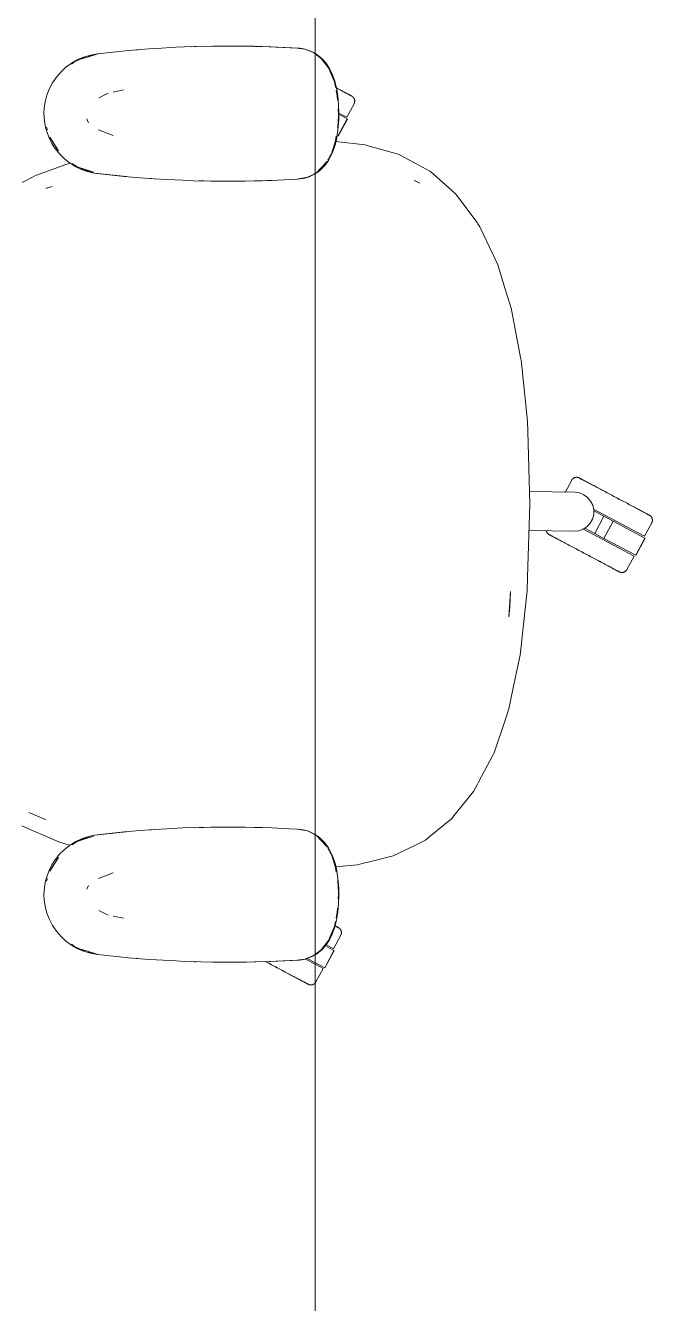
# Model space of a CAD drawing. Header units: millimetres. Extents: x 155927 to 295199, y -4084 to 97293.
# Drawn here: x 185961 to 186411, y 12139 to 13055 of the extents above; entities that cross this region are included whole.
import ezdxf

# ---------------------------------------------------------------- set-up
doc = ezdxf.new("R2010")
doc.units = ezdxf.units.MM
doc.header["$MEASUREMENT"] = 0
doc.layers.add('G-IMPT', color=8, linetype='CONTINUOUS', lineweight=9)
doc.layers.add('I-FURN', color=8, linetype='CONTINUOUS', lineweight=9)

msp = doc.modelspace()

# ---------------------------------------------------------------- linework, layer by layer
at = {"layer": 'G-IMPT'}
for p, q in [((186055.21, 13038.48), (186069.35, 13039.29)), ((186075.38, 13039.54), (186069.35, 13039.29)), ((186075.38, 13039.54), (186087.13, 13039.93)), ((186080.26, 13039.68), (186082.2, 13039.79)), ((186082.2, 13039.79), (186083.69, 13039.8)), ((186095.55, 13040.09), (186087.13, 13039.93)), ((186095.55, 13040.09), (186106.35, 13040.18)), ((186095.55, 13040.09), (186115.74, 13040.14)), ((186095.55, 13040.09), (186125.57, 13039.98)), ((186125.57, 13039.98), (186106.35, 13040.18)), ((186115.74, 13040.14), (186125.57, 13039.98)), ((186115.74, 13040.14), (186137.13, 13039.63)), ((186115.74, 13040.14), (186135.92, 13039.67)), ((186115.74, 13040.1), (186117.77, 13040.12)), ((186117.77, 13040.12), (186119.68, 13040.05)), ((186125.57, 13039.98), (186137.13, 13039.63)), ((186137.13, 13039.63), (186135.92, 13039.67)), ((186135.92, 13039.67), (186157.71, 13038.59)), ((186135.92, 13039.67), (186156.1, 13038.7)), ((186137.13, 13039.63), (186157.71, 13038.59)), ((185998.87, 13030.48), (185994.43, 13027.96)), ((186004.56, 13032.61), (185996.49, 13028.87)), ((185998.87, 13030.48), (186003.1, 13032.29)), ((186013.53, 13034.65), (186001.06, 13030.82)), ((186001.06, 13030.82), (186010.21, 13033.73)), ((186003.1, 13032.29), (186007.97, 13033.75)), ((186004.56, 13032.61), (186012.96, 13034.52)), ((186013.01, 13034.65), (186007.97, 13033.75)), ((186013.53, 13034.65), (186010.21, 13033.73)), ((186030.94, 13036.56), (186013.01, 13034.65)), ((186035.07, 13036.9), (186030.94, 13036.56)), ((186050.12, 13038.15), (186035.07, 13036.9)), ((186041.94, 13037.5), (186040.27, 13037.33)), ((186050.12, 13038.15), (186055.21, 13038.48)), ((186157.71, 13038.59), (186156.1, 13038.7)), ((186157.71, 13038.59), (186159.36, 13038.33)), ((186161.57, 13037.87), (186157.72, 13038.45)), ((186161.75, 13037.89), (186159.36, 13038.33)), ((186161.57, 13037.87), (186167.77, 13035.46)), ((186161.75, 13037.89), (186163.1, 13037.52)), ((186166.74, 13036.13), (186163.1, 13037.52)), ((186166.74, 13036.13), (186168.98, 13034.85)), ((186167.77, 13035.46), (186168.98, 13034.56)), ((186168.98, 13034.85), (186170.17, 13034.17)), ((186168.98, 13034.56), (186173.39, 13031.29)), ((186170.17, 13034.17), (186173.91, 13031.09)), ((186173.39, 13031.29), (186178.61, 13024.5)), ((186176.58, 13028.06), (186173.91, 13031.09)), ((185983.58, 13017.97), (185986.9, 13021.8)), ((185990.34, 13024.97), (185986.9, 13021.8)), ((185990.34, 13024.97), (185994.43, 13027.96)), ((185994.38, 13027.27), (185996.49, 13028.87)), ((186179.23, 13024.01), (186176.58, 13028.06)), ((186178.61, 13024.5), (186180.45, 13020.11)), ((186179.23, 13024.01), (186181.22, 13019.93)), ((185980.75, 13013.8), (185978.56, 13009.64)), ((185980.75, 13013.8), (185983.58, 13017.97)), ((186182.78, 13014.49), (186180.45, 13020.11)), ((186182.8, 13015.6), (186181.22, 13019.93)), ((186182.78, 13014.49), (186183.49, 13011.02)), ((186182.8, 13015.6), (186184.23, 13010.12)), ((185975.47, 13000.06), (185976.73, 13004.93)), ((185978.56, 13009.64), (185976.73, 13004.93)), ((186013.9, 13003.08), (186020.68, 13006.34)), ((186031.73, 13008.68), (186024.29, 13007.11)), ((186184.05, 13008.27), (186184.82, 13004.52)), ((186185.23, 13004.19), (186184.23, 13010.12)), ((186184.82, 13004.52), (186185.01, 13001.32)), ((186185.23, 13004.19), (186185.8, 12998.04)), ((185974.65, 12991.7), (185974.82, 12995.55)), ((185975.47, 13000.06), (185974.82, 12995.55)), ((186185.41, 12994.81), (186185.6, 12991.7)), ((186185.98, 12991.7), (186185.8, 12998.04)), ((185974.65, 12991.7), (185974.94, 12986.66)), ((185974.94, 12986.66), (185975.82, 12981.71)), ((186005.26, 12987.87), (186006.28, 12985.65)), ((186006.28, 12985.65), (186006.57, 12985.2)), ((186185.37, 12984.53), (186184.98, 12981.75)), ((186185.89, 12987.19), (186185.31, 12979.88)), ((186185.37, 12984.53), (186185.6, 12991.7)), ((186185.89, 12987.19), (186185.98, 12991.7)), ((185975.82, 12981.71), (185976.39, 12979.58)), ((185978.1, 12974.81), (185976.39, 12979.58)), ((185977.19, 12980.02), (185976.57, 12982.05)), ((186024.23, 12975.98), (186013.8, 12980.13)), ((186184.11, 12975.57), (186183.65, 12972.28)), ((186184.2, 12973.12), (186185.31, 12979.88)), ((185978.1, 12974.81), (185980.34, 12970.3)), ((185978.75, 12974.91), (185980.91, 12971.23)), ((185978.75, 12974.91), (185985.07, 12964.96)), ((185980.34, 12970.3), (185982.61, 12966.75)), ((185980.91, 12971.23), (185985.07, 12964.96)), ((185985.79, 12962.78), (185982.61, 12966.75)), ((186183.65, 12972.28), (186180.62, 12962.88)), ((186183.22, 12969.19), (186181.48, 12964.1)), ((186183.22, 12969.19), (186184.2, 12973.12)), ((186183.53, 12971.77), (186204.8, 12969.35)), ((186207.06, 12968.72), (186204.8, 12969.35)), ((186207.06, 12968.72), (186228.41, 12962.71)), ((185985.79, 12962.78), (185989.4, 12959.23)), ((185989.4, 12959.23), (185992.71, 12956.61)), ((186177.54, 12957.73), (186175.65, 12954.58)), ((186176.02, 12954.64), (186178.47, 12958.09)), ((186178.87, 12959.96), (186178.01, 12958.52)), ((186179.27, 12959.46), (186178.47, 12958.09)), ((186180.62, 12962.88), (186179.15, 12960.43)), ((186181.48, 12964.1), (186179.27, 12959.46)), ((186228.41, 12962.71), (186229.52, 12962.12)), ((186229.52, 12962.12), (186240.76, 12956.1)), ((185974.66, 12949.54), (185968.69, 12947.35)), ((185993.6, 12956.49), (185974.66, 12949.54)), ((185997.03, 12953.88), (185992.71, 12956.61)), ((185998.36, 12953.48), (185994.78, 12955.9)), ((185997.03, 12953.88), (186001.61, 12951.69)), ((185998.36, 12953.48), (186001.06, 12952.58)), ((185998.36, 12953.48), (186010.21, 12949.67)), ((186007.58, 12949.88), (185999.39, 12953.08)), ((186001.06, 12952.58), (186010.21, 12949.67)), ((186001.61, 12951.69), (186005.75, 12950.24)), ((186010.71, 12949.08), (186005.75, 12950.24)), ((186010.26, 12949.37), (186007.58, 12949.88)), ((186010.71, 12949.08), (186033.66, 12946.63)), ((186010.71, 12949.08), (186013.53, 12948.75)), ((186010.71, 12949.08), (186032.14, 12946.73)), ((186033.66, 12946.63), (186013.53, 12948.75)), ((186167.71, 12948.17), (186163.45, 12946.07)), ((186168.61, 12948.25), (186164.29, 12946.27)), ((186167.71, 12948.17), (186168.98, 12948.8)), ((186168.98, 12948.5), (186171.83, 12950.46)), ((186176.85, 12956.67), (186169.94, 12949.28)), ((186175.65, 12954.58), (186169.94, 12949.28)), ((186169.94, 12949.28), (186172.36, 12951.51)), ((186173.16, 12951.59), (186171.83, 12950.46)), ((186175.43, 12955.04), (186172.36, 12951.51)), ((186173.16, 12951.59), (186176.02, 12954.64)), ((186176.85, 12956.67), (186175.57, 12955.2)), ((186240.76, 12956.1), (186251.2, 12950.52)), ((186251.86, 12949.93), (186251.2, 12950.52)), ((186266.65, 12936.92), (186251.86, 12949.93)), ((185959.03, 12942.28), (185966.93, 12946.43)), ((185966.93, 12946.43), (185968.69, 12947.35)), ((185975.97, 12937.95), (185980.43, 12939.58)), ((185980.43, 12939.58), (185976.55, 12938.2)), ((186032.14, 12946.73), (186043.54, 12945.74)), ((186053.83, 12945.02), (186043.54, 12945.74)), ((186051.79, 12945.15), (186050.37, 12945.28)), ((186051.79, 12945.15), (186053.69, 12945.06)), ((186053.83, 12945.02), (186062.7, 12944.45)), ((186074.01, 12943.92), (186062.7, 12944.45)), ((186074.01, 12943.92), (186081.89, 12943.62)), ((186094.19, 12943.33), (186081.89, 12943.62)), ((186085.76, 12943.54), (186087.41, 12943.46)), ((186087.41, 12943.46), (186089.49, 12943.46)), ((186094.19, 12943.33), (186099.66, 12943.25)), ((186114.38, 12943.25), (186099.66, 12943.25)), ((186118.89, 12943.3), (186114.38, 12943.25)), ((186118.89, 12943.3), (186134.56, 12943.68)), ((186125.61, 12943.47), (186127.83, 12943.48)), ((186131.16, 12943.62), (186127.83, 12943.48)), ((186134.56, 12943.68), (186138.1, 12943.8)), ((186150.66, 12944.42), (186138.1, 12943.8)), ((186150.66, 12944.42), (186156.33, 12944.7)), ((186163.45, 12946.07), (186156.1, 12944.7)), ((186156.33, 12944.7), (186160.34, 12945.2)), ((186160.34, 12945.2), (186164.29, 12946.27)), ((186241.6, 12943.09), (186240, 12943.87)), ((186243.89, 12941.91), (186240, 12943.87)), ((186243.89, 12941.91), (186241.6, 12943.09)), ((185975.97, 12937.95), (185976.55, 12938.2)), ((186266.65, 12936.92), (186269.91, 12934.05)), ((186270.63, 12933.08), (186269.91, 12934.05)), ((186285.2, 12913.58), (186270.63, 12933.08)), ((186285.2, 12913.58), (186285.66, 12912.81)), ((186285.66, 12912.81), (186286.6, 12911.23)), ((186287.03, 12910.53), (186286.6, 12911.23)), ((186287.03, 12910.53), (186296.29, 12890.88)), ((186296.29, 12890.88), (186296.72, 12889.97)), ((186299.91, 12883.2), (186296.72, 12889.97)), ((186299.91, 12883.2), (186305.24, 12865.93)), ((186305.24, 12865.93), (186309.43, 12852.32)), ((186309.43, 12852.32), (186310.89, 12844.72)), ((186311.59, 12841.05), (186310.89, 12844.72)), ((186311.59, 12841.05), (186316.46, 12815.68)), ((186316.55, 12815.21), (186316.46, 12815.68)), ((186316.55, 12815.21), (186320.37, 12778.22)), ((186320.37, 12778.22), (186321.1, 12771.15)), ((186321.32, 12763.9), (186321.1, 12771.15)), ((186322.94, 12711.73), (186321.32, 12763.9)), ((186321.24, 12659.55), (186322.94, 12711.73)), ((186321.24, 12659.55), (186320.91, 12649.61)), ((186309.03, 12649.07), (186307.78, 12630.79)), ((186309.03, 12649.07), (186308.4, 12637.74)), ((186320.43, 12645.24), (186316.3, 12607.79)), ((186320.43, 12645.24), (186320.91, 12649.61)), ((186307.78, 12630.79), (186308.4, 12637.74)), ((186311.47, 12582.43), (186315.82, 12603.37)), ((186315.82, 12603.37), (186316.3, 12607.79)), ((186311.47, 12582.43), (186310.7, 12578.75)), ((186310.7, 12578.75), (186307.83, 12564.93)), ((186305.32, 12557.49), (186307.83, 12564.93)), ((186305.32, 12557.49), (186297.17, 12533.4)), ((186285.99, 12512.24), (186296.29, 12531.74)), ((186296.29, 12531.74), (186297.17, 12533.4)), ((186282.56, 12505.73), (186285.27, 12510.86)), ((186285.99, 12512.24), (186285.27, 12510.86)), ((186282.56, 12505.73), (186270.35, 12490.59)), ((185963.85, 12490.54), (185975.71, 12485.62)), ((186266.59, 12485.93), (186270.35, 12490.59)), ((185966.91, 12477.51), (185958.74, 12481.08)), ((185975.97, 12485.51), (185975.71, 12485.62)), ((186251.64, 12473.76), (186266.59, 12485.93)), ((185974.75, 12474.09), (185966.91, 12477.51)), ((185985.87, 12469.23), (185974.75, 12474.09)), ((185997.03, 12469.52), (186001.61, 12471.71)), ((185998.36, 12469.91), (186010.21, 12473.73)), ((186007.58, 12473.52), (185999.39, 12470.32)), ((186001.06, 12470.82), (186010.21, 12473.73)), ((186001.61, 12471.71), (186005.75, 12473.16)), ((186010.71, 12474.31), (186005.75, 12473.16)), ((186010.26, 12474.03), (186007.58, 12473.52)), ((186010.71, 12474.31), (186033.66, 12476.77)), ((186010.71, 12474.31), (186032.14, 12476.67)), ((186010.71, 12474.31), (186013.53, 12474.65)), ((186033.66, 12476.77), (186013.53, 12474.65)), ((186032.14, 12476.67), (186043.54, 12477.65)), ((186053.83, 12478.38), (186043.54, 12477.65)), ((186051.79, 12478.24), (186050.37, 12478.11)), ((186051.79, 12478.24), (186053.69, 12478.33)), ((186053.83, 12478.38), (186062.7, 12478.94)), ((186074.01, 12479.48), (186062.7, 12478.94)), ((186074.01, 12479.48), (186081.89, 12479.78)), ((186094.19, 12480.07), (186081.89, 12479.78)), ((186085.76, 12479.85), (186087.41, 12479.93)), ((186087.41, 12479.93), (186089.49, 12479.93)), ((186094.19, 12480.07), (186099.66, 12480.14)), ((186114.38, 12480.15), (186099.66, 12480.14)), ((186118.89, 12480.1), (186114.38, 12480.15)), ((186118.89, 12480.1), (186134.56, 12479.72)), ((186125.61, 12479.92), (186127.83, 12479.92)), ((186131.16, 12479.78), (186127.83, 12479.92)), ((186134.56, 12479.72), (186138.1, 12479.59)), ((186150.66, 12478.98), (186138.1, 12479.59)), ((186150.66, 12478.98), (186156.33, 12478.7)), ((186163.45, 12477.33), (186156.1, 12478.7)), ((186156.33, 12478.7), (186160.34, 12478.2)), ((186160.34, 12478.2), (186164.29, 12477.13)), ((186167.71, 12475.22), (186163.45, 12477.33)), ((186168.61, 12475.14), (186164.29, 12477.13)), ((186167.71, 12475.22), (186168.98, 12474.6)), ((186168.98, 12474.89), (186171.83, 12472.94)), ((186175.65, 12468.81), (186169.94, 12474.12)), ((186176.85, 12466.73), (186169.94, 12474.12)), ((186169.94, 12474.12), (186172.36, 12471.89)), ((186173.16, 12471.81), (186171.83, 12472.94)), ((186175.43, 12468.35), (186172.36, 12471.89)), ((186173.16, 12471.81), (186176.02, 12468.76)), ((186251.64, 12473.76), (186247.99, 12470.79)), ((185985.79, 12460.62), (185989.4, 12464.17)), ((185985.87, 12469.23), (185993.03, 12467.17)), ((185989.4, 12464.17), (185992.71, 12466.79)), ((185997.03, 12469.52), (185992.71, 12466.79)), ((185998.36, 12469.91), (185994.78, 12467.49)), ((185998.36, 12469.91), (186001.06, 12470.82)), ((186176.85, 12466.73), (186175.57, 12468.2)), ((186177.54, 12465.66), (186175.65, 12468.81)), ((186176.02, 12468.76), (186178.47, 12465.3)), ((186178.87, 12463.43), (186178.01, 12464.87)), ((186179.27, 12463.93), (186178.47, 12465.3)), ((186180.62, 12460.51), (186179.15, 12462.97)), ((186181.48, 12459.29), (186179.27, 12463.93)), ((186229.36, 12461.62), (186240.83, 12467.26)), ((186247.99, 12470.79), (186240.83, 12467.26)), ((185978.1, 12448.59), (185980.34, 12453.1)), ((185978.75, 12448.49), (185985.07, 12458.44)), ((185980.34, 12453.1), (185982.61, 12456.64)), ((185980.91, 12452.17), (185985.07, 12458.44)), ((185985.79, 12460.62), (185982.61, 12456.64)), ((186183.65, 12451.12), (186180.62, 12460.51)), ((186183.22, 12454.21), (186181.48, 12459.29)), ((186183.22, 12454.21), (186184.2, 12450.28)), ((186183.51, 12451.74), (186199.39, 12453.18)), ((186199.39, 12453.18), (186204.68, 12454.48)), ((186207.05, 12455.07), (186204.68, 12454.48)), ((186224.99, 12459.47), (186207.05, 12455.07)), ((186229.36, 12461.62), (186224.99, 12459.47)), ((185975.82, 12441.69), (185976.39, 12443.81)), ((185978.1, 12448.59), (185976.39, 12443.81)), ((185978.75, 12448.49), (185980.91, 12452.17)), ((186024.23, 12447.41), (186013.8, 12443.27)), ((186184.11, 12447.83), (186183.65, 12451.12)), ((186184.2, 12450.28), (186185.31, 12443.52)), ((185974.65, 12431.7), (185974.94, 12436.74)), ((185974.94, 12436.74), (185975.82, 12441.69)), ((185977.19, 12443.38), (185976.57, 12441.35)), ((186005.26, 12435.52), (186006.28, 12437.74)), ((186006.28, 12437.74), (186006.57, 12438.2)), ((186185.37, 12438.86), (186184.98, 12441.64)), ((186185.89, 12436.2), (186185.31, 12443.52)), ((186185.37, 12438.86), (186185.6, 12431.7)), ((186185.89, 12436.2), (186185.98, 12431.7)), ((185974.65, 12431.7), (185974.82, 12427.85)), ((185975.47, 12423.34), (185974.82, 12427.85)), ((186185.23, 12419.21), (186185.8, 12425.36)), ((186185.41, 12428.59), (186185.6, 12431.7)), ((186185.98, 12431.7), (186185.8, 12425.36)), ((185975.47, 12423.34), (185976.73, 12418.47)), ((185978.56, 12413.76), (185976.73, 12418.47)), ((186013.9, 12420.32), (186020.68, 12417.05)), ((186031.73, 12414.71), (186024.29, 12416.29)), ((186184.05, 12415.12), (186184.82, 12418.87)), ((186185.23, 12419.21), (186184.23, 12413.27)), ((186184.82, 12418.87), (186185.01, 12422.07)), ((185980.75, 12409.59), (185978.56, 12413.76)), ((185980.75, 12409.59), (185983.58, 12405.43)), ((186182.78, 12408.91), (186180.45, 12403.28)), ((186182.8, 12407.8), (186181.22, 12403.46)), ((186182.78, 12408.91), (186183.49, 12412.37)), ((186182.8, 12407.8), (186184.23, 12413.27)), ((185983.58, 12405.43), (185986.9, 12401.59)), ((185990.34, 12398.42), (185986.9, 12401.59)), ((185990.34, 12398.42), (185994.43, 12395.43)), ((186173.39, 12392.1), (186178.61, 12398.89)), ((186179.23, 12399.39), (186176.58, 12395.34)), ((186178.61, 12398.89), (186180.45, 12403.28)), ((186179.23, 12399.39), (186181.22, 12403.46)), ((185994.38, 12396.12), (185996.49, 12394.53)), ((185998.87, 12392.92), (185994.43, 12395.43)), ((186004.56, 12390.79), (185996.49, 12394.53)), ((185998.87, 12392.92), (186003.1, 12391.11)), ((186013.53, 12388.74), (186001.06, 12392.58)), ((186001.06, 12392.58), (186010.21, 12389.66)), ((186003.1, 12391.11), (186007.97, 12389.64)), ((186004.56, 12390.79), (186012.96, 12388.87)), ((186013.01, 12388.74), (186007.97, 12389.64)), ((186013.53, 12388.74), (186010.21, 12389.66)), ((186030.94, 12386.84), (186013.01, 12388.74)), ((186167.77, 12387.93), (186168.98, 12388.83)), ((186168.98, 12388.83), (186173.39, 12392.1)), ((186168.98, 12388.54), (186170.17, 12389.22)), ((186170.17, 12389.22), (186173.91, 12392.3)), ((186176.58, 12395.34), (186173.91, 12392.3)), ((186035.07, 12386.49), (186030.94, 12386.84)), ((186050.12, 12385.25), (186035.07, 12386.49)), ((186041.94, 12385.9), (186040.27, 12386.06)), ((186050.12, 12385.25), (186055.21, 12384.92)), ((186055.21, 12384.92), (186069.35, 12384.11)), ((186075.38, 12383.86), (186069.35, 12384.11)), ((186075.38, 12383.86), (186087.13, 12383.47)), ((186080.26, 12383.72), (186082.2, 12383.61)), ((186082.2, 12383.61), (186083.69, 12383.59)), ((186095.55, 12383.3), (186087.13, 12383.47)), ((186095.55, 12383.3), (186125.57, 12383.42)), ((186095.55, 12383.3), (186115.74, 12383.26)), ((186095.55, 12383.3), (186106.35, 12383.21)), ((186125.57, 12383.42), (186106.35, 12383.21)), ((186115.74, 12383.26), (186137.13, 12383.76)), ((186115.74, 12383.26), (186135.92, 12383.72)), ((186115.74, 12383.26), (186125.57, 12383.42)), ((186115.74, 12383.3), (186117.77, 12383.28)), ((186117.77, 12383.28), (186119.68, 12383.35)), ((186125.57, 12383.42), (186137.13, 12383.76)), ((186135.92, 12383.72), (186157.71, 12384.81)), ((186135.92, 12383.72), (186156.1, 12384.7)), ((186137.13, 12383.76), (186135.92, 12383.72)), ((186137.13, 12383.76), (186157.71, 12384.81)), ((186157.71, 12384.81), (186156.1, 12384.7)), ((186157.71, 12384.81), (186159.36, 12385.06)), ((186161.57, 12385.52), (186157.72, 12384.94)), ((186161.75, 12385.51), (186159.36, 12385.06)), ((186161.57, 12385.52), (186167.77, 12387.93)), ((186161.75, 12385.51), (186163.1, 12385.87)), ((186166.74, 12387.27), (186163.1, 12385.87)), ((186166.74, 12387.27), (186168.98, 12388.54))]:
    msp.add_line(p, q, dxfattribs=at)
at = {"layer": 'I-FURN'}
for p, q in [((186168.98, 13469.5), (186168.98, 12069.5)), ((186168.98, 12069.5), (186168.98, 13469.5)), ((186184.46, 13010), (186183.62, 13010.44)), ((186185.27, 13009.57), (186184.46, 13010)), ((186186.06, 13009.15), (186185.27, 13009.57)), ((186186.82, 13008.74), (186186.06, 13009.15)), ((186187.56, 13008.35), (186186.82, 13008.74)), ((186188.26, 13007.98), (186187.56, 13008.35)), ((186188.94, 13007.62), (186188.26, 13007.98)), ((186189.59, 13007.27), (186188.94, 13007.62)), ((186190.2, 13006.94), (186189.59, 13007.27)), ((186190.79, 13006.63), (186190.2, 13006.94)), ((186190.48, 13006.8), (186191.05, 13006.5)), ((186191.34, 13006.34), (186190.79, 13006.63)), ((186191.05, 13006.5), (186191.58, 13006.21)), ((186191.86, 13006.06), (186191.34, 13006.34)), ((186191.58, 13006.21), (186192.08, 13005.94)), ((186192.34, 13005.81), (186191.86, 13006.06)), ((186192.08, 13005.94), (186192.55, 13005.7)), ((186192.79, 13005.57), (186192.34, 13005.81)), ((186192.55, 13005.7), (186192.98, 13005.47)), ((186193.2, 13005.35), (186192.79, 13005.57)), ((186192.98, 13005.47), (186193.37, 13005.26)), ((186193.57, 13005.16), (186193.2, 13005.35)), ((186193.37, 13005.26), (186193.73, 13005.07)), ((186193.9, 13004.98), (186193.57, 13005.16)), ((186193.73, 13005.07), (186194.04, 13004.9)), ((186194.2, 13004.82), (186193.9, 13004.98)), ((186194.04, 13004.9), (186194.32, 13004.75)), ((186194.46, 13004.68), (186194.2, 13004.82)), ((186194.32, 13004.75), (186194.56, 13004.63)), ((186194.68, 13004.56), (186194.46, 13004.68)), ((186194.56, 13004.63), (186194.77, 13004.52)), ((186194.86, 13004.47), (186194.68, 13004.56)), ((186194.77, 13004.52), (186194.93, 13004.43)), ((186195, 13004.39), (186194.86, 13004.47)), ((186194.93, 13004.43), (186195.05, 13004.37)), ((186195.1, 13004.34), (186195, 13004.39)), ((186195.05, 13004.37), (186195.13, 13004.32)), ((186195.16, 13004.31), (186195.1, 13004.34)), ((186195.13, 13004.32), (186195.17, 13004.3)), ((186195.18, 13004.3), (186195.16, 13004.31)), ((186195.17, 13004.3), (186195.18, 13004.3)), ((186195.18, 13004.3), (186195.32, 13004.22)), ((186195.32, 13004.22), (186195.46, 13004.14)), ((186195.46, 13004.14), (186195.59, 13004.05)), ((186195.59, 13004.05), (186195.72, 13003.95)), ((186195.72, 13003.95), (186195.85, 13003.85)), ((186195.85, 13003.85), (186195.97, 13003.75)), ((186195.97, 13003.75), (186196.09, 13003.64)), ((186196.09, 13003.64), (186196.2, 13003.52)), ((186196.2, 13003.52), (186196.31, 13003.4)), ((186196.31, 13003.4), (186196.42, 13003.28)), ((186196.42, 13003.28), (186196.51, 13003.15)), ((186196.51, 13003.15), (186196.61, 13003.02)), ((186196.61, 13003.02), (186196.7, 13002.89)), ((186196.7, 13002.89), (186196.78, 13002.75)), ((186196.78, 13002.75), (186196.86, 13002.61)), ((186196.86, 13002.61), (186196.93, 13002.46)), ((186191.7, 12989.16), (186196.85, 12998.85)), ((186196.87, 12998.89), (186196.85, 12998.85)), ((186196.94, 12999.03), (186196.87, 12998.89)), ((186196.93, 13002.46), (186197, 13002.32)), ((186197, 12999.18), (186196.94, 12999.03)), ((186197, 13002.32), (186197.06, 13002.17)), ((186197.06, 12999.33), (186197, 12999.18)), ((186197.06, 13002.17), (186197.11, 13002.02)), ((186197.12, 12999.48), (186197.06, 12999.33)), ((186197.11, 13002.02), (186197.16, 13001.86)), ((186197.16, 12999.63), (186197.12, 12999.48)), ((186197.16, 13001.86), (186197.2, 13001.71)), ((186197.2, 12999.79), (186197.16, 12999.63)), ((186197.2, 13001.71), (186197.24, 13001.55)), ((186197.24, 12999.95), (186197.2, 12999.79)), ((186197.24, 13001.55), (186197.26, 13001.39)), ((186197.27, 13000.11), (186197.24, 12999.95)), ((186197.26, 13001.39), (186197.29, 13001.23)), ((186197.29, 13000.27), (186197.27, 13000.11)), ((186197.29, 13001.23), (186197.3, 13001.07)), ((186197.31, 13000.43), (186197.29, 13000.27)), ((186197.3, 13001.07), (186197.31, 13000.91)), ((186197.31, 13000.91), (186197.32, 13000.75)), ((186197.32, 13000.75), (186197.31, 13000.59)), ((186197.31, 13000.59), (186197.31, 13000.43)), ((186191.88, 12987.93), (186185.31, 12975.57)), ((186185.48, 12975.48), (186192.05, 12987.84)), ((186186.07, 12992.16), (186191.7, 12989.16)), ((186186.59, 12990.75), (186191.88, 12987.93)), ((186185.31, 12975.57), (186185.21, 12975.62)), ((186352.81, 12728.82), (186348.11, 12719.98)), ((186352.81, 12728.82), (186352.89, 12728.96)), ((186352.89, 12728.96), (186352.98, 12729.1)), ((186352.98, 12729.1), (186353.07, 12729.23)), ((186353.07, 12729.23), (186353.16, 12729.36)), ((186353.16, 12729.36), (186353.26, 12729.49)), ((186353.26, 12729.49), (186353.36, 12729.61)), ((186353.36, 12729.61), (186353.47, 12729.73)), ((186353.47, 12729.73), (186353.59, 12729.84)), ((186353.59, 12729.84), (186353.71, 12729.95)), ((186353.71, 12729.95), (186353.83, 12730.05)), ((186353.83, 12730.05), (186353.96, 12730.15)), ((186353.96, 12730.15), (186354.09, 12730.25)), ((186354.09, 12730.25), (186354.22, 12730.34)), ((186354.22, 12730.34), (186354.36, 12730.42)), ((186354.36, 12730.42), (186354.5, 12730.5)), ((186354.5, 12730.5), (186354.65, 12730.57)), ((186354.65, 12730.57), (186354.79, 12730.63)), ((186354.79, 12730.63), (186354.94, 12730.69)), ((186354.94, 12730.69), (186355.1, 12730.75)), ((186355.1, 12730.75), (186355.25, 12730.8)), ((186355.25, 12730.8), (186355.41, 12730.84)), ((186355.41, 12730.84), (186355.56, 12730.87)), ((186355.56, 12730.87), (186355.72, 12730.9)), ((186355.72, 12730.9), (186355.88, 12730.93)), ((186355.88, 12730.93), (186356.04, 12730.94)), ((186356.04, 12730.94), (186356.2, 12730.95)), ((186356.2, 12730.95), (186356.36, 12730.96)), ((186356.36, 12730.96), (186356.52, 12730.95)), ((186356.52, 12730.95), (186356.69, 12730.94)), ((186356.69, 12730.94), (186356.85, 12730.93)), ((186356.85, 12730.93), (186357.01, 12730.91)), ((186357.01, 12730.91), (186357.16, 12730.88)), ((186357.16, 12730.88), (186357.32, 12730.84)), ((186357.32, 12730.84), (186357.48, 12730.8)), ((186357.48, 12730.8), (186357.63, 12730.75)), ((186357.63, 12730.75), (186357.78, 12730.7)), ((186357.78, 12730.7), (186357.93, 12730.64)), ((186357.93, 12730.64), (186358.08, 12730.58)), ((186358.08, 12730.58), (186358.23, 12730.5)), ((186358.23, 12730.5), (186358.26, 12730.48)), ((186358.26, 12730.48), (186358.28, 12730.47)), ((186358.27, 12730.48), (186358.26, 12730.48)), ((186358.31, 12730.46), (186358.27, 12730.48)), ((186358.28, 12730.47), (186358.34, 12730.44)), ((186358.39, 12730.42), (186358.31, 12730.46)), ((186358.34, 12730.44), (186358.44, 12730.39)), ((186358.52, 12730.35), (186358.39, 12730.42)), ((186358.44, 12730.39), (186358.58, 12730.31)), ((186358.68, 12730.26), (186358.52, 12730.35)), ((186358.58, 12730.31), (186358.76, 12730.22)), ((186358.88, 12730.16), (186358.68, 12730.26)), ((186358.76, 12730.22), (186358.98, 12730.1)), ((186359.12, 12730.03), (186358.88, 12730.16)), ((186358.98, 12730.1), (186359.24, 12729.96)), ((186359.4, 12729.88), (186359.12, 12730.03)), ((186359.24, 12729.96), (186359.54, 12729.81)), ((186359.72, 12729.71), (186359.4, 12729.88)), ((186359.54, 12729.81), (186359.88, 12729.63)), ((186360.07, 12729.52), (186359.72, 12729.71)), ((186359.88, 12729.63), (186360.25, 12729.43)), ((186360.46, 12729.31), (186360.07, 12729.52)), ((186360.25, 12729.43), (186360.66, 12729.21)), ((186360.89, 12729.09), (186360.46, 12729.31)), ((186360.66, 12729.21), (186361.1, 12728.97)), ((186361.36, 12728.84), (186360.89, 12729.09)), ((186361.1, 12728.97), (186361.59, 12728.72)), ((186361.86, 12728.57), (186361.36, 12728.84)), ((186361.59, 12728.72), (186362.1, 12728.44)), ((186362.4, 12728.29), (186361.86, 12728.57)), ((186362.1, 12728.44), (186362.65, 12728.15)), ((186362.97, 12727.98), (186362.4, 12728.29)), ((186362.65, 12728.15), (186363.24, 12727.84)), ((186363.57, 12727.66), (186362.97, 12727.98)), ((186364.2, 12727.33), (186363.57, 12727.66)), ((186322.66, 12720.76), (186355, 12720.19)), ((186355, 12720.19), (186358.34, 12719.73)), ((186358.34, 12719.73), (186361.48, 12718.48)), ((186361.48, 12718.48), (186364.22, 12716.51)), ((186364.87, 12726.97), (186364.2, 12727.33)), ((186365.56, 12726.61), (186364.87, 12726.97)), ((186366.28, 12726.22), (186365.56, 12726.61)), ((186367.03, 12725.82), (186366.28, 12726.22)), ((186367.81, 12725.41), (186367.03, 12725.82)), ((186368.61, 12724.98), (186367.81, 12725.41)), ((186369.43, 12724.55), (186368.61, 12724.98)), ((186368.98, 12724.78), (186369.82, 12724.34)), ((186370.28, 12724.1), (186369.43, 12724.55)), ((186369.82, 12724.34), (186370.68, 12723.88)), ((186371.15, 12723.63), (186370.28, 12724.1)), ((186370.68, 12723.88), (186371.55, 12723.42)), ((186372.03, 12723.16), (186371.15, 12723.63)), ((186371.55, 12723.42), (186372.45, 12722.94)), ((186372.94, 12722.68), (186372.03, 12723.16)), ((186372.45, 12722.94), (186373.36, 12722.46)), ((186373.86, 12722.19), (186372.94, 12722.68)), ((186373.36, 12722.46), (186374.29, 12721.96)), ((186374.8, 12721.69), (186373.86, 12722.19)), ((186374.29, 12721.96), (186375.24, 12721.46)), ((186375.75, 12721.19), (186374.8, 12721.69)), ((186375.24, 12721.46), (186376.19, 12720.95)), ((186376.72, 12720.67), (186375.75, 12721.19)), ((186376.19, 12720.95), (186377.16, 12720.44)), ((186377.69, 12720.16), (186376.72, 12720.67)), ((186377.16, 12720.44), (186378.14, 12719.92)), ((186378.67, 12719.63), (186377.69, 12720.16)), ((186378.14, 12719.92), (186379.13, 12719.39)), ((186379.66, 12719.11), (186378.67, 12719.63)), ((186379.13, 12719.39), (186380.12, 12718.86)), ((186380.66, 12718.58), (186379.66, 12719.11)), ((186380.12, 12718.86), (186381.12, 12718.33)), ((186381.66, 12718.04), (186380.66, 12718.58)), ((186364.22, 12716.51), (186366.41, 12713.95)), ((186366.41, 12713.95), (186367.93, 12710.94)), ((186367.93, 12710.94), (186368.68, 12707.65)), ((186381.12, 12718.33), (186382.12, 12717.8)), ((186382.67, 12717.51), (186381.66, 12718.04)), ((186382.12, 12717.8), (186383.13, 12717.26)), ((186383.67, 12716.97), (186382.67, 12717.51)), ((186383.13, 12717.26), (186384.14, 12716.73)), ((186384.68, 12716.44), (186383.67, 12716.97)), ((186384.14, 12716.73), (186385.14, 12716.19)), ((186385.68, 12715.91), (186384.68, 12716.44)), ((186385.14, 12716.19), (186386.14, 12715.66)), ((186386.68, 12715.38), (186385.68, 12715.91)), ((186386.14, 12715.66), (186387.14, 12715.13)), ((186387.67, 12714.85), (186386.68, 12715.38)), ((186387.14, 12715.13), (186388.13, 12714.6)), ((186388.66, 12714.32), (186387.67, 12714.85)), ((186388.13, 12714.6), (186389.11, 12714.08)), ((186389.64, 12713.8), (186388.66, 12714.32)), ((186389.11, 12714.08), (186390.09, 12713.56)), ((186390.61, 12713.29), (186389.64, 12713.8)), ((186390.09, 12713.56), (186391.05, 12713.05)), ((186391.57, 12712.78), (186390.61, 12713.29)), ((186391.05, 12713.05), (186392, 12712.55)), ((186392.51, 12712.28), (186391.57, 12712.78)), ((186392, 12712.55), (186392.94, 12712.05)), ((186393.44, 12711.78), (186392.51, 12712.28)), ((186392.94, 12712.05), (186393.86, 12711.56)), ((186394.35, 12711.3), (186393.44, 12711.78)), ((186393.86, 12711.56), (186394.77, 12711.07)), ((186395.25, 12710.82), (186394.35, 12711.3)), ((186396.13, 12710.35), (186395.25, 12710.82)), ((186396.98, 12709.9), (186396.13, 12710.35)), ((186397.82, 12709.45), (186396.98, 12709.9)), ((186398.63, 12709.02), (186397.82, 12709.45)), ((186367.75, 12701.01), (186366.13, 12698.05)), ((186368.62, 12704.27), (186367.75, 12701.01)), ((186368.34, 12708.14), (186405.05, 12688.62)), ((186368.68, 12707.65), (186368.62, 12704.27)), ((186368.74, 12706.79), (186375.89, 12702.99)), ((186375.89, 12702.99), (186369.32, 12690.63)), ((186375.89, 12702.99), (186382.53, 12699.46)), ((186399.42, 12708.6), (186398.63, 12709.02)), ((186400.18, 12708.2), (186399.42, 12708.6)), ((186400.91, 12707.81), (186400.18, 12708.2)), ((186401.62, 12707.43), (186400.91, 12707.81)), ((186402.3, 12707.07), (186401.62, 12707.43)), ((186402.95, 12706.73), (186402.3, 12707.07)), ((186403.56, 12706.4), (186402.95, 12706.73)), ((186404.15, 12706.09), (186403.56, 12706.4)), ((186403.84, 12706.25), (186404.41, 12705.95)), ((186404.7, 12705.79), (186404.15, 12706.09)), ((186404.41, 12705.95), (186404.94, 12705.67)), ((186405.22, 12705.52), (186404.7, 12705.79)), ((186404.94, 12705.67), (186405.44, 12705.4)), ((186405.7, 12705.26), (186405.22, 12705.52)), ((186405.44, 12705.4), (186405.91, 12705.15)), ((186406.14, 12705.03), (186405.7, 12705.26)), ((186405.91, 12705.15), (186406.34, 12704.92)), ((186406.55, 12704.81), (186406.14, 12705.03)), ((186406.34, 12704.92), (186406.73, 12704.71)), ((186406.93, 12704.61), (186406.55, 12704.81)), ((186406.73, 12704.71), (186407.09, 12704.52)), ((186407.26, 12704.43), (186406.93, 12704.61)), ((186407.09, 12704.52), (186407.4, 12704.36)), ((186407.56, 12704.27), (186407.26, 12704.43)), ((186407.4, 12704.36), (186407.68, 12704.21)), ((186407.82, 12704.14), (186407.56, 12704.27)), ((186407.68, 12704.21), (186407.92, 12704.08)), ((186408.04, 12704.02), (186407.82, 12704.14)), ((186407.92, 12704.08), (186408.13, 12703.97)), ((186408.22, 12703.92), (186408.04, 12704.02)), ((186408.13, 12703.97), (186408.29, 12703.89)), ((186408.36, 12703.85), (186408.22, 12703.92)), ((186408.29, 12703.89), (186408.41, 12703.82)), ((186408.46, 12703.8), (186408.36, 12703.85)), ((186408.41, 12703.82), (186408.49, 12703.78)), ((186408.52, 12703.76), (186408.46, 12703.8)), ((186408.49, 12703.78), (186408.53, 12703.76)), ((186408.54, 12703.75), (186408.52, 12703.76)), ((186408.53, 12703.76), (186408.54, 12703.75)), ((186408.54, 12703.75), (186408.68, 12703.67)), ((186408.68, 12703.67), (186408.82, 12703.59)), ((186408.82, 12703.59), (186408.95, 12703.5)), ((186408.95, 12703.5), (186409.08, 12703.41)), ((186409.08, 12703.41), (186409.21, 12703.31)), ((186409.21, 12703.31), (186409.33, 12703.2)), ((186409.33, 12703.2), (186409.45, 12703.09)), ((186409.45, 12703.09), (186409.56, 12702.98)), ((186409.56, 12702.98), (186409.67, 12702.86)), ((186409.67, 12702.86), (186409.77, 12702.74)), ((186409.77, 12702.74), (186409.87, 12702.61)), ((186409.87, 12702.61), (186409.97, 12702.48)), ((186409.97, 12702.48), (186410.06, 12702.34)), ((186410.06, 12702.34), (186410.14, 12702.2)), ((186410.14, 12702.2), (186410.22, 12702.06)), ((186410.22, 12702.06), (186410.29, 12701.92)), ((186410.29, 12701.92), (186410.36, 12701.77)), ((186410.36, 12701.77), (186410.42, 12701.62)), ((186410.42, 12701.62), (186410.47, 12701.47)), ((186410.47, 12701.47), (186410.52, 12701.32)), ((186410.52, 12701.32), (186410.56, 12701.16)), ((186410.56, 12701.16), (186410.59, 12701)), ((186410.59, 12701), (186410.62, 12700.84)), ((186410.62, 12700.84), (186410.65, 12700.69)), ((186410.65, 12700.69), (186410.66, 12700.52)), ((186410.66, 12700.52), (186410.67, 12700.36)), ((186410.67, 12700.36), (186410.68, 12700.2)), ((186410.68, 12700.2), (186410.67, 12700.04)), ((186354.51, 12692.21), (186322.32, 12692.77)), ((186334.65, 12692.46), (186334.61, 12692.62)), ((186334.69, 12692.31), (186334.65, 12692.46)), ((186334.74, 12692.15), (186334.69, 12692.31)), ((186334.79, 12692), (186334.74, 12692.15)), ((186334.85, 12691.85), (186334.79, 12692)), ((186334.92, 12691.7), (186334.85, 12691.85)), ((186334.99, 12691.56), (186334.92, 12691.7)), ((186335.07, 12691.42), (186334.99, 12691.56)), ((186335.15, 12691.28), (186335.07, 12691.42)), ((186335.24, 12691.14), (186335.15, 12691.28)), ((186335.33, 12691.01), (186335.24, 12691.14)), ((186335.43, 12690.89), (186335.33, 12691.01)), ((186357.87, 12692.56), (186354.51, 12692.21)), ((186361.04, 12693.7), (186357.87, 12692.56)), ((186360.79, 12694.03), (186397.54, 12674.49)), ((186363.85, 12695.57), (186361.04, 12693.7)), ((186369.32, 12690.63), (186362.17, 12694.43)), ((186366.13, 12698.05), (186363.85, 12695.57)), ((186382.53, 12699.46), (186375.96, 12687.1)), ((186382.53, 12699.46), (186405.24, 12687.39)), ((186405.05, 12688.62), (186410.2, 12698.3)), ((186410.22, 12698.34), (186410.2, 12698.3)), ((186410.3, 12698.49), (186410.22, 12698.34)), ((186410.36, 12698.63), (186410.3, 12698.49)), ((186410.42, 12698.78), (186410.36, 12698.63)), ((186410.47, 12698.93), (186410.42, 12698.78)), ((186410.52, 12699.09), (186410.47, 12698.93)), ((186410.56, 12699.24), (186410.52, 12699.09)), ((186410.6, 12699.4), (186410.56, 12699.24)), ((186410.63, 12699.56), (186410.6, 12699.4)), ((186410.65, 12699.72), (186410.63, 12699.56)), ((186410.66, 12699.88), (186410.65, 12699.72)), ((186410.67, 12700.04), (186410.66, 12699.88)), ((186335.54, 12690.76), (186335.43, 12690.89)), ((186335.64, 12690.64), (186335.54, 12690.76)), ((186335.76, 12690.53), (186335.64, 12690.64)), ((186335.88, 12690.42), (186335.76, 12690.53)), ((186336, 12690.32), (186335.88, 12690.42)), ((186336.13, 12690.22), (186336, 12690.32)), ((186336.26, 12690.12), (186336.13, 12690.22)), ((186336.39, 12690.03), (186336.26, 12690.12)), ((186336.53, 12689.95), (186336.39, 12690.03)), ((186336.67, 12689.87), (186336.53, 12689.95)), ((186336.72, 12689.84), (186336.67, 12689.87)), ((186336.67, 12689.87), (186336.67, 12689.87)), ((186336.67, 12689.87), (186336.69, 12689.86)), ((186336.69, 12689.86), (186336.75, 12689.83)), ((186336.8, 12689.8), (186336.72, 12689.84)), ((186336.75, 12689.83), (186336.85, 12689.77)), ((186336.92, 12689.73), (186336.8, 12689.8)), ((186336.85, 12689.77), (186336.99, 12689.7)), ((186337.08, 12689.65), (186336.92, 12689.73)), ((186336.99, 12689.7), (186337.17, 12689.6)), ((186337.28, 12689.54), (186337.08, 12689.65)), ((186337.17, 12689.6), (186337.39, 12689.49)), ((186337.52, 12689.41), (186337.28, 12689.54)), ((186337.39, 12689.49), (186337.65, 12689.35)), ((186337.8, 12689.27), (186337.52, 12689.41)), ((186337.65, 12689.35), (186337.94, 12689.19)), ((186338.12, 12689.1), (186337.8, 12689.27)), ((186337.94, 12689.19), (186338.28, 12689.01)), ((186338.48, 12688.91), (186338.12, 12689.1)), ((186338.28, 12689.01), (186338.65, 12688.81)), ((186338.87, 12688.7), (186338.48, 12688.91)), ((186338.65, 12688.81), (186339.06, 12688.6)), ((186339.3, 12688.47), (186338.87, 12688.7)), ((186339.06, 12688.6), (186339.51, 12688.36)), ((186339.76, 12688.22), (186339.3, 12688.47)), ((186339.51, 12688.36), (186339.99, 12688.1)), ((186340.27, 12687.96), (186339.76, 12688.22)), ((186339.99, 12688.1), (186340.51, 12687.83)), ((186340.8, 12687.67), (186340.27, 12687.96)), ((186340.51, 12687.83), (186341.06, 12687.53)), ((186341.37, 12687.37), (186340.8, 12687.67)), ((186341.06, 12687.53), (186341.64, 12687.22)), ((186341.64, 12687.22), (186342.26, 12686.9)), ((186342.26, 12686.9), (186342.91, 12686.55)), ((186342.91, 12686.55), (186343.58, 12686.19)), ((186343.58, 12686.19), (186344.29, 12685.81)), ((186344.29, 12685.81), (186345.03, 12685.42)), ((186345.03, 12685.42), (186345.79, 12685.02)), ((186345.79, 12685.02), (186346.58, 12684.6)), ((186346.58, 12684.6), (186347.39, 12684.17)), ((186347.39, 12684.17), (186348.22, 12683.72)), ((186348.22, 12683.72), (186349.08, 12683.27)), ((186349.08, 12683.27), (186349.96, 12682.8)), ((186349.96, 12682.8), (186350.85, 12682.33)), ((186351.34, 12682.06), (186350.44, 12682.55)), ((186350.85, 12682.33), (186351.77, 12681.84)), ((186352.27, 12681.57), (186351.34, 12682.06)), ((186351.77, 12681.84), (186352.7, 12681.35)), ((186375.96, 12687.1), (186369.32, 12690.63)), ((186398.67, 12675.02), (186375.96, 12687.1)), ((186405.24, 12687.39), (186398.67, 12675.02)), ((186398.84, 12674.93), (186405.41, 12687.3)), ((186353.2, 12681.08), (186352.27, 12681.57)), ((186352.7, 12681.35), (186353.64, 12680.84)), ((186354.16, 12680.57), (186353.2, 12681.08)), ((186353.64, 12680.84), (186354.6, 12680.34)), ((186355.12, 12680.06), (186354.16, 12680.57)), ((186354.6, 12680.34), (186355.57, 12679.82)), ((186356.09, 12679.54), (186355.12, 12680.06)), ((186355.57, 12679.82), (186356.55, 12679.3)), ((186357.08, 12679.02), (186356.09, 12679.54)), ((186356.55, 12679.3), (186357.53, 12678.77)), ((186358.07, 12678.49), (186357.08, 12679.02)), ((186357.53, 12678.77), (186358.53, 12678.25)), ((186359.07, 12677.96), (186358.07, 12678.49)), ((186358.53, 12678.25), (186359.53, 12677.71)), ((186360.07, 12677.43), (186359.07, 12677.96)), ((186359.53, 12677.71), (186360.53, 12677.18)), ((186361.07, 12676.89), (186360.07, 12677.43)), ((186360.53, 12677.18), (186361.53, 12676.65)), ((186362.08, 12676.36), (186361.07, 12676.89)), ((186361.53, 12676.65), (186362.54, 12676.11)), ((186363.08, 12675.82), (186362.08, 12676.36)), ((186362.54, 12676.11), (186363.54, 12675.58)), ((186364.08, 12675.29), (186363.08, 12675.82)), ((186363.54, 12675.58), (186364.55, 12675.05)), ((186365.08, 12674.76), (186364.08, 12675.29)), ((186364.55, 12675.05), (186365.54, 12674.52)), ((186366.08, 12674.23), (186365.08, 12674.76)), ((186365.54, 12674.52), (186366.53, 12673.99)), ((186367.07, 12673.71), (186366.08, 12674.23)), ((186366.53, 12673.99), (186367.52, 12673.47)), ((186368.04, 12673.19), (186367.07, 12673.71)), ((186367.52, 12673.47), (186368.49, 12672.95)), ((186369.01, 12672.67), (186368.04, 12673.19)), ((186368.49, 12672.95), (186369.45, 12672.44)), ((186369.97, 12672.16), (186369.01, 12672.67)), ((186392.39, 12664.8), (186397.54, 12674.49)), ((186369.45, 12672.44), (186370.41, 12671.93)), ((186370.91, 12671.66), (186369.97, 12672.16)), ((186370.41, 12671.93), (186371.34, 12671.43)), ((186371.84, 12671.17), (186370.91, 12671.66)), ((186371.34, 12671.43), (186372.27, 12670.94)), ((186372.76, 12670.68), (186371.84, 12671.17)), ((186372.27, 12670.94), (186373.17, 12670.46)), ((186373.65, 12670.2), (186372.76, 12670.68)), ((186373.17, 12670.46), (186374.06, 12669.99)), ((186374.53, 12669.74), (186373.65, 12670.2)), ((186374.06, 12669.99), (186374.93, 12669.53)), ((186375.39, 12669.28), (186374.53, 12669.74)), ((186374.93, 12669.53), (186375.77, 12669.08)), ((186376.22, 12668.84), (186375.39, 12669.28)), ((186375.77, 12669.08), (186376.6, 12668.64)), ((186376.6, 12668.64), (186377.4, 12668.21)), ((186377.4, 12668.21), (186378.18, 12667.8)), ((186378.18, 12667.8), (186378.93, 12667.4)), ((186378.93, 12667.4), (186379.65, 12667.02)), ((186379.65, 12667.02), (186380.34, 12666.65)), ((186380.34, 12666.65), (186381.01, 12666.29)), ((186381.01, 12666.29), (186381.64, 12665.96)), ((186381.64, 12665.96), (186382.24, 12665.64)), ((186382.55, 12665.47), (186381.97, 12665.78)), ((186382.24, 12665.64), (186382.81, 12665.33)), ((186383.1, 12665.18), (186382.55, 12665.47)), ((186382.81, 12665.33), (186383.35, 12665.05)), ((186383.62, 12664.9), (186383.1, 12665.18)), ((186383.35, 12665.05), (186383.85, 12664.78)), ((186384.1, 12664.65), (186383.62, 12664.9)), ((186383.85, 12664.78), (186384.31, 12664.54)), ((186384.55, 12664.41), (186384.1, 12664.65)), ((186384.31, 12664.54), (186384.74, 12664.31)), ((186384.96, 12664.19), (186384.55, 12664.41)), ((186384.74, 12664.31), (186385.13, 12664.1)), ((186385.33, 12663.99), (186384.96, 12664.19)), ((186385.13, 12664.1), (186385.49, 12663.91)), ((186385.67, 12663.82), (186385.33, 12663.99)), ((186385.49, 12663.91), (186385.81, 12663.74)), ((186385.96, 12663.66), (186385.67, 12663.82)), ((186385.81, 12663.74), (186386.09, 12663.59)), ((186386.22, 12663.52), (186385.96, 12663.66)), ((186386.09, 12663.59), (186386.33, 12663.46)), ((186386.44, 12663.4), (186386.22, 12663.52)), ((186391.38, 12663.57), (186391.25, 12663.47)), ((186391.5, 12663.67), (186391.38, 12663.57)), ((186391.62, 12663.78), (186391.5, 12663.67)), ((186391.73, 12663.89), (186391.62, 12663.78)), ((186391.84, 12664.01), (186391.73, 12663.89)), ((186391.95, 12664.13), (186391.84, 12664.01)), ((186392.05, 12664.26), (186391.95, 12664.13)), ((186392.14, 12664.39), (186392.05, 12664.26)), ((186392.23, 12664.53), (186392.14, 12664.39)), ((186392.31, 12664.66), (186392.23, 12664.53)), ((186392.39, 12664.8), (186392.31, 12664.66)), ((186386.33, 12663.46), (186386.53, 12663.36)), ((186386.62, 12663.31), (186386.44, 12663.4)), ((186386.53, 12663.36), (186386.69, 12663.27)), ((186386.76, 12663.23), (186386.62, 12663.31)), ((186386.69, 12663.27), (186386.81, 12663.21)), ((186386.86, 12663.18), (186386.76, 12663.23)), ((186386.81, 12663.21), (186386.89, 12663.16)), ((186386.92, 12663.15), (186386.86, 12663.18)), ((186386.89, 12663.16), (186386.94, 12663.14)), ((186386.94, 12663.14), (186386.92, 12663.15)), ((186386.98, 12663.12), (186386.94, 12663.14)), ((186386.94, 12663.14), (186386.94, 12663.14)), ((186387.13, 12663.05), (186386.98, 12663.12)), ((186387.27, 12662.98), (186387.13, 12663.05)), ((186387.42, 12662.92), (186387.27, 12662.98)), ((186387.58, 12662.87), (186387.42, 12662.92)), ((186387.73, 12662.82), (186387.58, 12662.87)), ((186387.88, 12662.78), (186387.73, 12662.82)), ((186388.04, 12662.74), (186387.88, 12662.78)), ((186388.2, 12662.72), (186388.04, 12662.74)), ((186388.36, 12662.69), (186388.2, 12662.72)), ((186388.52, 12662.68), (186388.36, 12662.69)), ((186388.68, 12662.67), (186388.52, 12662.68)), ((186388.84, 12662.67), (186388.68, 12662.67)), ((186389, 12662.67), (186388.84, 12662.67)), ((186389.17, 12662.68), (186389, 12662.67)), ((186389.33, 12662.7), (186389.17, 12662.68)), ((186389.49, 12662.72), (186389.33, 12662.7)), ((186389.64, 12662.75), (186389.49, 12662.72)), ((186389.8, 12662.78), (186389.64, 12662.75)), ((186389.96, 12662.82), (186389.8, 12662.78)), ((186390.11, 12662.87), (186389.96, 12662.82)), ((186390.26, 12662.93), (186390.11, 12662.87)), ((186390.41, 12662.99), (186390.26, 12662.93)), ((186390.56, 12663.05), (186390.41, 12662.99)), ((186390.7, 12663.12), (186390.56, 12663.05)), ((186390.84, 12663.2), (186390.7, 12663.12)), ((186390.98, 12663.29), (186390.84, 12663.2)), ((186391.12, 12663.37), (186390.98, 12663.29)), ((186391.25, 12663.47), (186391.12, 12663.37)), ((186183.05, 12409.41), (186183.48, 12409.18)), ((186183.7, 12409.07), (186183.29, 12409.29)), ((186183.48, 12409.18), (186183.88, 12408.98)), ((186184.07, 12408.87), (186183.7, 12409.07)), ((186183.88, 12408.98), (186184.23, 12408.79)), ((186184.41, 12408.69), (186184.07, 12408.87)), ((186184.23, 12408.79), (186184.55, 12408.62)), ((186184.7, 12408.53), (186184.41, 12408.69)), ((186184.55, 12408.62), (186184.83, 12408.47)), ((186184.96, 12408.4), (186184.7, 12408.53)), ((186184.83, 12408.47), (186185.07, 12408.34)), ((186185.18, 12408.28), (186184.96, 12408.4)), ((186185.07, 12408.34), (186185.27, 12408.23)), ((186185.36, 12408.18), (186185.18, 12408.28)), ((186185.27, 12408.23), (186185.43, 12408.15)), ((186185.5, 12408.11), (186185.36, 12408.18)), ((186185.43, 12408.15), (186185.55, 12408.08)), ((186185.6, 12408.06), (186185.5, 12408.11)), ((186185.55, 12408.08), (186185.64, 12408.04)), ((186185.66, 12408.02), (186185.6, 12408.06)), ((186185.64, 12408.04), (186185.68, 12408.02)), ((186185.68, 12408.01), (186185.66, 12408.02)), ((186185.68, 12408.02), (186185.68, 12408.01)), ((186185.68, 12408.01), (186185.82, 12407.94)), ((186185.82, 12407.94), (186185.96, 12407.85)), ((186185.96, 12407.85), (186186.1, 12407.76)), ((186186.1, 12407.76), (186186.23, 12407.67)), ((186186.23, 12407.67), (186186.35, 12407.57)), ((186186.35, 12407.57), (186186.48, 12407.46)), ((186186.48, 12407.46), (186186.59, 12407.35)), ((186186.59, 12407.35), (186186.71, 12407.24)), ((186186.71, 12407.24), (186186.82, 12407.12)), ((186186.82, 12407.12), (186186.92, 12407)), ((186186.92, 12407), (186187.02, 12406.87)), ((186182.2, 12392.88), (186187.35, 12402.56)), ((186187.02, 12406.87), (186187.11, 12406.74)), ((186187.11, 12406.74), (186187.2, 12406.6)), ((186187.2, 12406.6), (186187.28, 12406.47)), ((186187.28, 12406.47), (186187.36, 12406.32)), ((186187.37, 12402.6), (186187.35, 12402.56)), ((186187.36, 12406.32), (186187.43, 12406.18)), ((186187.44, 12402.75), (186187.37, 12402.6)), ((186187.43, 12406.18), (186187.5, 12406.03)), ((186187.51, 12402.89), (186187.44, 12402.75)), ((186187.5, 12406.03), (186187.56, 12405.88)), ((186187.57, 12403.04), (186187.51, 12402.89)), ((186187.56, 12405.88), (186187.61, 12405.73)), ((186187.62, 12403.2), (186187.57, 12403.04)), ((186187.61, 12405.73), (186187.66, 12405.58)), ((186187.67, 12403.35), (186187.62, 12403.2)), ((186187.66, 12405.58), (186187.7, 12405.42)), ((186187.71, 12403.51), (186187.67, 12403.35)), ((186187.7, 12405.42), (186187.74, 12405.26)), ((186187.74, 12403.66), (186187.71, 12403.51)), ((186187.74, 12405.26), (186187.77, 12405.11)), ((186187.77, 12403.82), (186187.74, 12403.66)), ((186187.77, 12405.11), (186187.79, 12404.95)), ((186187.79, 12403.98), (186187.77, 12403.82)), ((186187.79, 12404.95), (186187.81, 12404.79)), ((186187.81, 12404.14), (186187.79, 12403.98)), ((186187.81, 12404.79), (186187.82, 12404.63)), ((186187.82, 12404.3), (186187.81, 12404.14)), ((186187.82, 12404.63), (186187.82, 12404.46)), ((186187.82, 12404.46), (186187.82, 12404.3)), ((186182.38, 12391.65), (186175.81, 12379.29)), ((186175.98, 12379.2), (186182.55, 12391.56)), ((186177.01, 12395.64), (186182.2, 12392.88)), ((186177.09, 12394.46), (186182.38, 12391.65)), ((186134.22, 12383.28), (186133.24, 12383.8)), ((186133.69, 12383.56), (186134.68, 12383.04)), ((186135.21, 12382.75), (186134.22, 12383.28)), ((186134.68, 12383.04), (186135.67, 12382.51)), ((186136.21, 12382.22), (186135.21, 12382.75)), ((186135.67, 12382.51), (186136.67, 12381.98)), ((186137.21, 12381.69), (186136.21, 12382.22)), ((186136.67, 12381.98), (186137.67, 12381.44)), ((186138.22, 12381.15), (186137.21, 12381.69)), ((186137.67, 12381.44), (186138.68, 12380.91)), ((186139.22, 12380.62), (186138.22, 12381.15)), ((186138.68, 12380.91), (186139.68, 12380.37)), ((186140.23, 12380.09), (186139.22, 12380.62)), ((186139.68, 12380.37), (186140.69, 12379.84)), ((186141.23, 12379.55), (186140.23, 12380.09)), ((186140.69, 12379.84), (186141.69, 12379.31)), ((186142.23, 12379.02), (186141.23, 12379.55)), ((186162.02, 12385.49), (186169.4, 12381.56)), ((186169.12, 12382.85), (186163.3, 12385.94)), ((186175.81, 12379.29), (186169.12, 12382.85)), ((186169.4, 12381.56), (186174.69, 12378.75)), ((186141.69, 12379.31), (186142.69, 12378.78)), ((186143.22, 12378.49), (186142.23, 12379.02)), ((186142.69, 12378.78), (186143.68, 12378.25)), ((186144.21, 12377.97), (186143.22, 12378.49)), ((186143.68, 12378.25), (186144.66, 12377.73)), ((186145.19, 12377.45), (186144.21, 12377.97)), ((186144.66, 12377.73), (186145.64, 12377.21)), ((186146.16, 12376.93), (186145.19, 12377.45)), ((186145.64, 12377.21), (186146.6, 12376.7)), ((186147.11, 12376.42), (186146.16, 12376.93)), ((186146.6, 12376.7), (186147.55, 12376.19)), ((186148.06, 12375.92), (186147.11, 12376.42)), ((186147.55, 12376.19), (186148.49, 12375.69)), ((186148.99, 12375.43), (186148.06, 12375.92)), ((186148.49, 12375.69), (186149.41, 12375.2)), ((186149.9, 12374.94), (186148.99, 12375.43)), ((186149.41, 12375.2), (186150.32, 12374.72)), ((186150.8, 12374.46), (186149.9, 12374.94)), ((186150.32, 12374.72), (186151.2, 12374.25)), ((186151.68, 12374), (186150.8, 12374.46)), ((186151.2, 12374.25), (186152.07, 12373.79)), ((186152.53, 12373.54), (186151.68, 12374)), ((186152.07, 12373.79), (186152.92, 12373.34)), ((186153.37, 12373.1), (186152.53, 12373.54)), ((186152.92, 12373.34), (186153.74, 12372.9)), ((186153.74, 12372.9), (186154.54, 12372.47)), ((186154.54, 12372.47), (186155.32, 12372.06)), ((186155.32, 12372.06), (186156.07, 12371.66)), ((186156.07, 12371.66), (186156.79, 12371.28)), ((186156.79, 12371.28), (186157.49, 12370.91)), ((186157.49, 12370.91), (186158.15, 12370.56)), ((186158.15, 12370.56), (186158.78, 12370.22)), ((186169.54, 12369.07), (186174.69, 12378.75)), ((186158.78, 12370.22), (186159.39, 12369.9)), ((186159.7, 12369.73), (186159.11, 12370.04)), ((186159.39, 12369.9), (186159.95, 12369.6)), ((186160.25, 12369.44), (186159.7, 12369.73)), ((186159.95, 12369.6), (186160.49, 12369.31)), ((186160.77, 12369.17), (186160.25, 12369.44)), ((186160.49, 12369.31), (186160.99, 12369.05)), ((186161.25, 12368.91), (186160.77, 12369.17)), ((186160.99, 12369.05), (186161.46, 12368.8)), ((186161.69, 12368.67), (186161.25, 12368.91)), ((186161.46, 12368.8), (186161.89, 12368.57)), ((186162.1, 12368.45), (186161.69, 12368.67)), ((186161.89, 12368.57), (186162.28, 12368.36)), ((186162.48, 12368.26), (186162.1, 12368.45)), ((186162.28, 12368.36), (186162.64, 12368.17)), ((186162.81, 12368.08), (186162.48, 12368.26)), ((186162.64, 12368.17), (186162.95, 12368)), ((186163.11, 12367.92), (186162.81, 12368.08)), ((186162.95, 12368), (186163.23, 12367.85)), ((186163.37, 12367.78), (186163.11, 12367.92)), ((186163.23, 12367.85), (186163.47, 12367.73)), ((186163.59, 12367.67), (186163.37, 12367.78)), ((186163.47, 12367.73), (186163.67, 12367.62)), ((186163.77, 12367.57), (186163.59, 12367.67)), ((186163.67, 12367.62), (186163.84, 12367.53)), ((186163.91, 12367.49), (186163.77, 12367.57)), ((186163.84, 12367.53), (186163.96, 12367.47)), ((186164.01, 12367.44), (186163.91, 12367.49)), ((186163.96, 12367.47), (186164.04, 12367.42)), ((186164.07, 12367.41), (186164.01, 12367.44)), ((186164.04, 12367.42), (186164.08, 12367.4)), ((186164.09, 12367.4), (186164.07, 12367.41)), ((186164.08, 12367.4), (186164.09, 12367.4)), ((186164.13, 12367.38), (186164.09, 12367.4)), ((186164.27, 12367.31), (186164.13, 12367.38)), ((186164.42, 12367.24), (186164.27, 12367.31)), ((186164.57, 12367.18), (186164.42, 12367.24)), ((186164.72, 12367.13), (186164.57, 12367.18)), ((186164.87, 12367.08), (186164.72, 12367.13)), ((186165.03, 12367.04), (186164.87, 12367.08)), ((186165.19, 12367.01), (186165.03, 12367.04)), ((186165.35, 12366.98), (186165.19, 12367.01)), ((186165.51, 12366.95), (186165.35, 12366.98)), ((186165.67, 12366.94), (186165.51, 12366.95)), ((186165.83, 12366.93), (186165.67, 12366.94)), ((186165.99, 12366.93), (186165.83, 12366.93)), ((186166.15, 12366.93), (186165.99, 12366.93)), ((186166.31, 12366.94), (186166.15, 12366.93)), ((186166.47, 12366.96), (186166.31, 12366.94)), ((186166.63, 12366.98), (186166.47, 12366.96)), ((186166.79, 12367.01), (186166.63, 12366.98)), ((186166.95, 12367.04), (186166.79, 12367.01)), ((186167.1, 12367.09), (186166.95, 12367.04)), ((186167.26, 12367.13), (186167.1, 12367.09)), ((186167.41, 12367.19), (186167.26, 12367.13)), ((186167.56, 12367.25), (186167.41, 12367.19)), ((186167.7, 12367.31), (186167.56, 12367.25)), ((186167.85, 12367.39), (186167.7, 12367.31)), ((186167.99, 12367.46), (186167.85, 12367.39)), ((186168.13, 12367.55), (186167.99, 12367.46)), ((186168.26, 12367.64), (186168.13, 12367.55)), ((186168.39, 12367.73), (186168.26, 12367.64)), ((186168.52, 12367.83), (186168.39, 12367.73)), ((186168.64, 12367.93), (186168.52, 12367.83)), ((186168.76, 12368.04), (186168.64, 12367.93)), ((186168.88, 12368.16), (186168.76, 12368.04)), ((186168.99, 12368.27), (186168.88, 12368.16)), ((186169.09, 12368.4), (186168.99, 12368.27)), ((186169.19, 12368.52), (186169.09, 12368.4)), ((186169.29, 12368.65), (186169.19, 12368.52)), ((186169.38, 12368.79), (186169.29, 12368.65)), ((186169.46, 12368.92), (186169.38, 12368.79)), ((186169.54, 12369.07), (186169.46, 12368.92))]:
    msp.add_line(p, q, dxfattribs=at)
msp.add_arc((186354.94, 12706.2), 13.81, 12.34734, 17.33603, dxfattribs=at)
msp.add_open_spline([(186368.27, 12709.84), (186368.38, 12709.42), (186368.46, 12708.99), (186368.51, 12708.55)], degree=3, dxfattribs=at)

doc.saveas('drawing.dxf')
